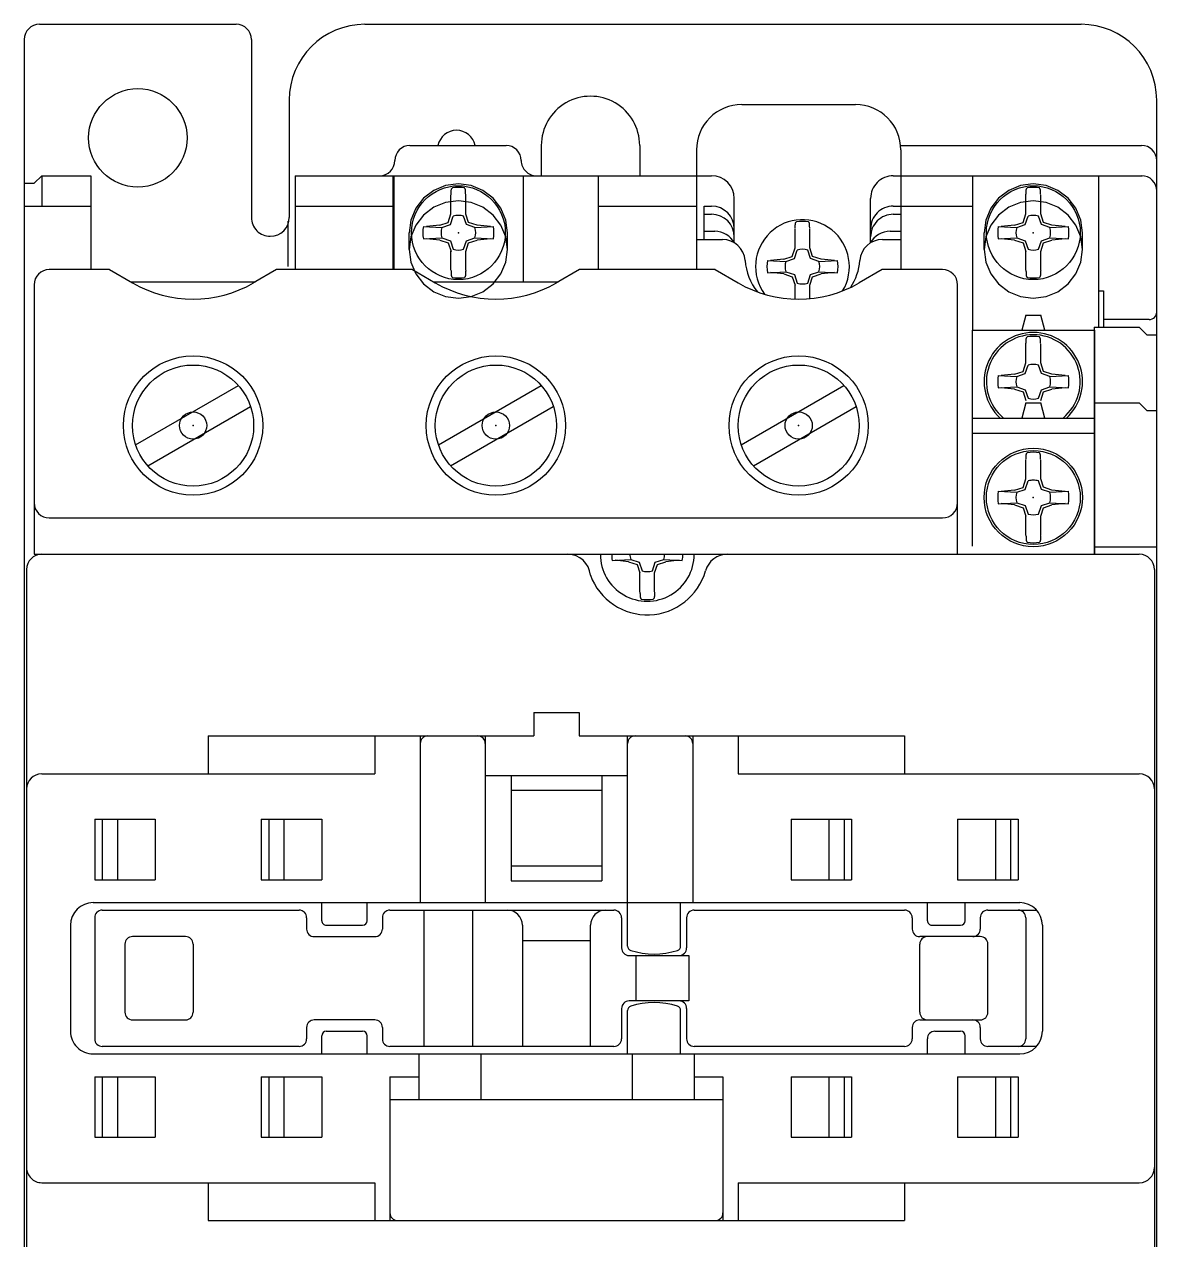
# Model space of a CAD drawing. Extents: x 0 to 75, y 0 to 127.
# Drawn here: x 0 to 74.8, y 46.2 to 126.5 of the extents above; entities that cross this region are included whole.
import ezdxf

# ---------------------------------------------------------------- set-up
doc = ezdxf.new("R2010")
doc.units = 0
doc.linetypes.add('CADRA_SOLID', pattern=[0])
doc.layers.add('7', color=206, linetype='CADRA_SOLID')
doc.layers.add('ALPHA', color=255, linetype='CONTINUOUS')

# ---------------------------------------------------------------- blocks, each defined once
blk = doc.blocks.new('fdgdgdbhdfhbdfdhgjuhjkh')
at = {"layer": '7'}
for p in [(-45.976, 28.088), (-8, 28.088), (-63.5, 15.35), (-43.5, 15.35), (-23.5, 15.35), (-8, 10.599)]:
    blk.add_point(p, dxfattribs=at)
at = {"layer": 'ALPHA'}
for p, q in [((-73.65, 41.85), (-60.65, 41.85)), ((-52.15, 41.85), (-4.85, 41.85)), ((-74.65, 40.85), (-74.65, -79.15)), ((-59.65, 40.85), (-59.65, 29.1)), ((-57.15, 36.85), (-57.15, 29.1)), ((-27.25, 36.55), (-19.75, 36.55)), ((0.15, -79.15), (0.15, 36.85)), ((-49.175, 33.849), (-42.825, 33.849)), ((-40.5, 33.85), (-40.5, 31.85)), ((-34, 33.85), (-34, 31.85)), ((-16.75, 33.849), (-0.85, 33.849)), ((-30.25, 33.55), (-30.25, 25.65)), ((-16.75, 33.55), (-16.75, 25.65)), ((-74.65, 31.35), (-74, 31.35)), ((-74, 31.35), (-73.5, 31.85)), ((-73.5, 31.85), (-70.25, 31.85)), ((-73.5, 31.85), (-73.5, 29.85)), ((-70.25, 31.85), (-70.25, 25.65)), ((-56.75, 31.85), (-56.75, 25.65)), ((-56.75, 31.849), (-29.25, 31.849)), ((-50.297, 31.849), (-50.297, 25.65)), ((-50.25, 31.85), (-50.25, 25.65)), ((-45.976, 31.306), (-46.818, 31.196)), ((-45.135, 31.196), (-45.976, 31.306)), ((-41.703, 31.849), (-41.703, 24.85)), ((-36.75, 31.85), (-36.75, 25.65)), ((-17.257, 31.85), (-0.806, 31.85)), ((-12.025, 31.85), (-12.025, 21.649)), ((-8, 31.306), (-8.841, 31.197)), ((-7.159, 31.197), (-8, 31.306)), ((-3.703, 31.849), (-3.703, 21.85)), ((-47.601, 30.875), (-48.275, 30.363)), ((-46.818, 31.196), (-47.601, 30.875)), ((-46.465, 29.323), (-46.465, 30.565)), ((-45.489, 29.322), (-45.489, 30.565)), ((-44.351, 30.875), (-45.135, 31.196)), ((-43.678, 30.363), (-44.351, 30.875)), ((-9.625, 30.875), (-10.298, 30.364)), ((-8.841, 31.197), (-9.625, 30.875)), ((-8.489, 29.324), (-8.489, 30.565)), ((-7.512, 29.323), (-7.512, 30.566)), ((-6.375, 30.875), (-7.159, 31.197)), ((-5.702, 30.364), (-6.375, 30.875)), ((-74.65, 29.85), (-70.25, 29.85)), ((-56.75, 29.85), (-50.25, 29.85)), ((-48.275, 30.363), (-48.791, 29.697)), ((-47.601, 29.767), (-48.275, 29.255)), ((-46.818, 30.088), (-47.601, 29.767)), ((-45.976, 30.198), (-46.818, 30.088)), ((-45.135, 30.088), (-45.976, 30.198)), ((-44.351, 29.767), (-45.135, 30.088)), ((-43.678, 29.255), (-44.351, 29.767)), ((-43.162, 29.697), (-43.678, 30.363)), ((-36.75, 29.85), (-30.25, 29.85)), ((-29.75, 27.643), (-29.75, 29.84)), ((-29.75, 29.84), (-29.25, 29.84)), ((-27.75, 27.421), (-27.75, 30.35)), ((-18.75, 27.421), (-18.75, 30.35)), ((-17.25, 29.84), (-16.762, 29.84)), ((-16.75, 29.85), (-12.025, 29.85)), ((-10.298, 30.364), (-10.815, 29.697)), ((-9.625, 29.767), (-10.298, 29.256)), ((-8.841, 30.089), (-9.625, 29.767)), ((-8, 30.198), (-8.841, 30.089)), ((-7.159, 30.089), (-8, 30.198)), ((-6.375, 29.767), (-7.159, 30.089)), ((-5.702, 29.256), (-6.375, 29.767)), ((-5.185, 29.697), (-5.702, 30.364)), ((-49.116, 28.921), (-49.226, 28.088)), ((-48.791, 29.697), (-49.116, 28.921)), ((-48.275, 29.255), (-48.791, 28.589)), ((-46.652, 28.758), (-46.465, 29.323)), ((-46.507, 28.618), (-46.321, 29.179)), ((-45.446, 28.618), (-45.631, 29.179)), ((-45.303, 28.761), (-45.489, 29.322)), ((-43.162, 28.589), (-43.678, 29.255)), ((-42.837, 28.921), (-43.162, 29.697)), ((-42.726, 28.088), (-42.837, 28.921)), ((-29.75, 29.304), (-29.25, 29.304)), ((-17.25, 29.304), (-16.765, 29.304)), ((-11.139, 28.921), (-11.25, 28.088)), ((-10.815, 29.697), (-11.139, 28.921)), ((-10.298, 29.256), (-10.815, 28.589)), ((-8.676, 28.758), (-8.489, 29.324)), ((-8.53, 28.618), (-8.345, 29.18)), ((-7.47, 28.618), (-7.655, 29.18)), ((-7.327, 28.761), (-7.512, 29.323)), ((-5.185, 28.589), (-5.702, 29.256)), ((-4.861, 28.921), (-5.185, 29.697)), ((-4.75, 28.088), (-4.861, 28.921)), ((-57.25, 28.849), (-57.25, 25.849)), ((-48.791, 28.589), (-49.116, 27.812)), ((-48.291, 28.497), (-47.068, 28.433)), ((-47.21, 28.574), (-48.089, 28.486)), ((-47.21, 28.574), (-46.652, 28.758)), ((-47.068, 28.433), (-46.507, 28.618)), ((-44.885, 28.433), (-45.446, 28.618)), ((-44.742, 28.575), (-45.303, 28.761)), ((-44.885, 28.433), (-43.662, 28.497)), ((-43.864, 28.486), (-44.743, 28.574)), ((-42.837, 27.812), (-43.162, 28.589)), ((-29.75, 28.179), (-29.04, 28.179)), ((-23.739, 27.086), (-23.739, 28.327)), ((-23.737, 28.355), (-23.734, 28.384)), ((-23.734, 28.384), (-23.731, 28.412)), ((-23.731, 28.412), (-23.728, 28.44)), ((-23.728, 28.44), (-23.725, 28.468)), ((-23.725, 28.468), (-23.723, 28.496)), ((-23.723, 28.496), (-23.721, 28.525)), ((-23.721, 28.525), (-23.72, 28.554)), ((-23.72, 28.6), (-23.719, 28.624)), ((-23.72, 28.577), (-23.72, 28.6)), ((-23.72, 28.554), (-23.72, 28.577)), ((-23.719, 28.624), (-23.718, 28.647)), ((-23.718, 28.647), (-23.716, 28.67)), ((-23.716, 28.67), (-23.713, 28.692)), ((-23.713, 28.692), (-23.708, 28.714)), ((-23.708, 28.714), (-23.7, 28.735)), ((-23.7, 28.735), (-23.695, 28.745)), ((-23.695, 28.745), (-23.69, 28.755)), ((-23.69, 28.755), (-23.684, 28.765)), ((-23.684, 28.765), (-23.678, 28.774)), ((-23.678, 28.774), (-23.672, 28.783)), ((-23.672, 28.783), (-23.665, 28.792)), ((-23.665, 28.792), (-23.657, 28.801)), ((-23.657, 28.801), (-23.65, 28.809)), ((-22.843, 28.801), (-22.85, 28.809)), ((-22.835, 28.792), (-22.843, 28.801)), ((-22.828, 28.783), (-22.835, 28.792)), ((-22.822, 28.774), (-22.828, 28.783)), ((-22.816, 28.765), (-22.822, 28.774)), ((-22.81, 28.755), (-22.816, 28.765)), ((-22.805, 28.745), (-22.81, 28.755)), ((-22.8, 28.735), (-22.805, 28.745)), ((-22.792, 28.714), (-22.8, 28.735)), ((-22.787, 28.692), (-22.792, 28.714)), ((-22.784, 28.67), (-22.787, 28.692)), ((-22.782, 28.647), (-22.784, 28.67)), ((-22.781, 28.624), (-22.782, 28.647)), ((-22.78, 28.6), (-22.781, 28.624)), ((-22.78, 28.577), (-22.78, 28.6)), ((-22.78, 28.554), (-22.78, 28.577)), ((-22.779, 28.525), (-22.78, 28.554)), ((-22.777, 28.496), (-22.779, 28.525)), ((-22.775, 28.468), (-22.777, 28.496)), ((-22.772, 28.44), (-22.775, 28.468)), ((-22.769, 28.412), (-22.772, 28.44)), ((-22.767, 28.384), (-22.769, 28.412)), ((-22.764, 28.356), (-22.767, 28.384)), ((-22.762, 27.084), (-22.762, 28.327)), ((-17.459, 28.179), (-16.772, 28.179)), ((-10.815, 28.589), (-11.139, 27.813)), ((-10.314, 28.497), (-9.092, 28.433)), ((-9.233, 28.574), (-10.113, 28.487)), ((-9.233, 28.574), (-8.676, 28.758)), ((-9.092, 28.433), (-8.53, 28.618)), ((-6.908, 28.433), (-7.47, 28.618)), ((-6.766, 28.576), (-7.327, 28.761)), ((-6.908, 28.433), (-5.686, 28.497)), ((-5.887, 28.487), (-6.767, 28.574)), ((-4.861, 27.813), (-5.185, 28.589)), ((-49.226, 26.979), (-49.226, 28.088)), ((-49.116, 27.812), (-49.226, 26.979)), ((-48.291, 27.679), (-47.068, 27.743)), ((-47.211, 27.6), (-48.089, 27.689)), ((-47.211, 27.6), (-46.649, 27.415)), ((-47.068, 27.743), (-46.507, 27.557)), ((-46.649, 27.415), (-46.464, 26.853)), ((-46.507, 27.557), (-46.321, 26.996)), ((-45.631, 26.996), (-45.446, 27.557)), ((-45.489, 26.853), (-45.303, 27.415)), ((-45.446, 27.557), (-44.885, 27.743)), ((-45.303, 27.415), (-44.742, 27.6)), ((-44.885, 27.743), (-43.662, 27.679)), ((-43.864, 27.689), (-44.742, 27.6)), ((-42.726, 26.979), (-42.837, 27.812)), ((-42.726, 26.979), (-42.726, 28.088)), ((-30.225, 27.643), (-28.535, 27.643)), ((-17.965, 27.643), (-16.775, 27.643)), ((-11.25, 26.98), (-11.25, 28.088)), ((-11.139, 27.813), (-11.25, 26.98)), ((-10.314, 27.679), (-9.092, 27.743)), ((-9.235, 27.6), (-10.113, 27.69)), ((-9.235, 27.6), (-8.673, 27.415)), ((-9.092, 27.743), (-8.53, 27.558)), ((-8.673, 27.415), (-8.488, 26.854)), ((-8.53, 27.558), (-8.345, 26.996)), ((-7.655, 26.996), (-7.47, 27.558)), ((-7.512, 26.854), (-7.327, 27.415)), ((-7.47, 27.558), (-6.908, 27.743)), ((-7.327, 27.415), (-6.766, 27.6)), ((-6.908, 27.743), (-5.686, 27.679)), ((-5.887, 27.69), (-6.766, 27.6)), ((-4.75, 26.98), (-4.861, 27.813)), ((-4.75, 26.98), (-4.75, 28.088)), ((-49.226, 26.979), (-49.116, 26.146)), ((-46.465, 25.61), (-46.465, 26.857)), ((-45.489, 25.61), (-45.489, 26.853)), ((-42.837, 26.146), (-42.726, 26.979)), ((-24.483, 26.336), (-23.926, 26.52)), ((-23.926, 26.52), (-23.739, 27.086)), ((-23.78, 26.38), (-23.595, 26.942)), ((-22.72, 26.38), (-22.905, 26.942)), ((-22.577, 26.523), (-22.762, 27.084)), ((-22.016, 26.338), (-22.577, 26.523)), ((-11.25, 26.98), (-11.139, 26.147)), ((-8.489, 25.611), (-8.489, 26.858)), ((-7.512, 25.611), (-7.512, 26.854)), ((-4.861, 26.147), (-4.75, 26.98)), ((-49.116, 26.146), (-48.791, 25.37)), ((-43.162, 25.37), (-42.837, 26.146)), ((-25.564, 26.259), (-24.342, 26.195)), ((-24.483, 26.336), (-25.363, 26.248)), ((-24.342, 26.195), (-23.78, 26.38)), ((-22.158, 26.195), (-22.72, 26.38)), ((-22.158, 26.195), (-20.936, 26.259)), ((-21.137, 26.248), (-22.017, 26.336)), ((-11.139, 26.147), (-10.815, 25.371)), ((-5.185, 25.371), (-4.861, 26.147)), ((-69.018, 25.65), (-73, 25.65)), ((-69.018, 25.65), (-67.501, 24.774)), ((-57.983, 25.65), (-59.5, 24.774)), ((-49.018, 25.65), (-57.982, 25.65)), ((-49.018, 25.65), (-47.5, 24.774)), ((-48.791, 25.37), (-48.275, 24.704)), ((-43.678, 24.704), (-43.162, 25.37)), ((-37.983, 25.65), (-39.5, 24.774)), ((-29.018, 25.65), (-37.983, 25.65)), ((-29.018, 25.65), (-27.5, 24.774)), ((-25.564, 25.441), (-24.342, 25.505)), ((-24.485, 25.362), (-25.363, 25.451)), ((-24.485, 25.362), (-23.923, 25.177)), ((-24.342, 25.505), (-23.78, 25.32)), ((-23.923, 25.177), (-23.738, 24.615)), ((-23.78, 25.32), (-23.595, 24.758)), ((-22.905, 24.758), (-22.72, 25.32)), ((-22.762, 24.615), (-22.577, 25.177)), ((-22.72, 25.32), (-22.158, 25.505)), ((-22.577, 25.177), (-22.016, 25.362)), ((-22.158, 25.505), (-20.936, 25.441)), ((-21.137, 25.451), (-22.016, 25.362)), ((-17.983, 25.65), (-19.5, 24.774)), ((-14, 25.65), (-17.983, 25.65)), ((-10.815, 25.371), (-10.298, 24.704)), ((-5.702, 24.704), (-5.185, 25.371)), ((-74, 24.65), (-74, 6.85)), ((-67.63, 24.85), (-59.371, 24.85)), ((-48.275, 24.704), (-47.601, 24.192)), ((-47.63, 24.85), (-39.371, 24.85)), ((-47.601, 24.192), (-46.818, 23.871)), ((-45.135, 23.871), (-44.351, 24.192)), ((-44.351, 24.192), (-43.678, 24.704)), ((-23.739, 23.705), (-23.739, 24.619)), ((-22.762, 23.736), (-22.762, 24.615)), ((-13, 6.849), (-13, 24.65)), ((-10.298, 24.704), (-9.625, 24.193)), ((-9.625, 24.193), (-8.841, 23.871)), ((-7.159, 23.871), (-6.375, 24.193)), ((-6.375, 24.193), (-5.702, 24.704)), ((-3.703, 24.249), (-3.368, 24.249)), ((-3.368, 24.249), (-3.368, 21.85)), ((-46.818, 23.871), (-45.976, 23.761)), ((-45.976, 23.761), (-45.135, 23.871)), ((-8.841, 23.871), (-8, 23.762)), ((-8, 23.762), (-7.159, 23.871)), ((-8.5, 22.649), (-8.75, 21.649)), ((-8.5, 22.649), (-7.5, 22.649)), ((-7.25, 21.649), (-7.5, 22.649)), ((-3.975, 21.85), (-3.975, 6.849)), ((-3.975, 21.85), (-1, 21.85)), ((-0.35, 22.349), (-3.368, 22.349)), ((-1, 21.85), (-0.5, 21.35)), ((-12.05, 21.649), (-12.05, 7.388)), ((-12.05, 21.649), (-3.95, 21.649)), ((-8.476, 20.867), (-8.473, 20.895)), ((-8.473, 20.895), (-8.471, 20.924)), ((-8.471, 20.924), (-8.47, 20.953)), ((-8.47, 20.999), (-8.469, 21.023)), ((-8.47, 20.976), (-8.47, 20.999)), ((-8.47, 20.953), (-8.47, 20.976)), ((-8.469, 21.023), (-8.468, 21.046)), ((-8.468, 21.046), (-8.466, 21.069)), ((-8.466, 21.069), (-8.463, 21.091)), ((-8.463, 21.091), (-8.458, 21.113)), ((-8.458, 21.113), (-8.45, 21.134)), ((-8.45, 21.134), (-8.445, 21.144)), ((-8.445, 21.144), (-8.44, 21.154)), ((-8.44, 21.154), (-8.434, 21.164)), ((-8.434, 21.164), (-8.428, 21.173)), ((-8.428, 21.173), (-8.422, 21.182)), ((-8.422, 21.182), (-8.415, 21.191)), ((-8.415, 21.191), (-8.408, 21.2)), ((-8.408, 21.2), (-8.4, 21.208)), ((-7.593, 21.2), (-7.6, 21.208)), ((-7.585, 21.191), (-7.593, 21.2)), ((-7.578, 21.182), (-7.585, 21.191)), ((-7.572, 21.173), (-7.578, 21.182)), ((-7.566, 21.164), (-7.572, 21.173)), ((-7.56, 21.154), (-7.566, 21.164)), ((-7.555, 21.144), (-7.56, 21.154)), ((-7.55, 21.134), (-7.555, 21.144)), ((-7.543, 21.113), (-7.55, 21.134)), ((-7.537, 21.091), (-7.543, 21.113)), ((-7.534, 21.069), (-7.537, 21.091)), ((-7.532, 21.046), (-7.534, 21.069)), ((-7.531, 21.023), (-7.532, 21.046)), ((-7.53, 20.999), (-7.531, 21.023)), ((-7.53, 20.976), (-7.53, 20.999)), ((-7.53, 20.953), (-7.53, 20.976)), ((-7.529, 20.924), (-7.53, 20.953)), ((-7.527, 20.896), (-7.529, 20.924)), ((-7.525, 20.867), (-7.527, 20.896)), ((-3.95, 21.649), (-3.95, 6.849)), ((-0.5, 21.35), (0.15, 21.35)), ((-8.489, 19.485), (-8.489, 20.726)), ((-8.487, 20.754), (-8.484, 20.783)), ((-8.484, 20.783), (-8.481, 20.811)), ((-8.481, 20.811), (-8.478, 20.839)), ((-8.478, 20.839), (-8.476, 20.867)), ((-7.522, 20.839), (-7.525, 20.867)), ((-7.52, 20.811), (-7.522, 20.839)), ((-7.517, 20.783), (-7.52, 20.811)), ((-7.514, 20.755), (-7.517, 20.783)), ((-7.512, 19.483), (-7.512, 20.726)), ((-8.676, 18.919), (-8.489, 19.485)), ((-8.53, 18.779), (-8.345, 19.341)), ((-7.47, 18.779), (-7.655, 19.341)), ((-7.327, 18.922), (-7.512, 19.483)), ((-10.314, 18.658), (-9.092, 18.594)), ((-9.233, 18.735), (-10.113, 18.647)), ((-9.233, 18.735), (-8.676, 18.919)), ((-9.092, 18.594), (-8.53, 18.779)), ((-6.908, 18.594), (-7.47, 18.779)), ((-6.766, 18.737), (-7.327, 18.922)), ((-6.908, 18.594), (-5.686, 18.658)), ((-5.887, 18.647), (-6.767, 18.735)), ((-67.294, 14.083), (-60.506, 18.002)), ((-47.294, 14.083), (-40.506, 18.002)), ((-27.294, 14.083), (-20.506, 18.002)), ((-10.314, 17.84), (-9.092, 17.904)), ((-9.235, 17.761), (-10.113, 17.85)), ((-9.235, 17.761), (-8.673, 17.576)), ((-9.092, 17.904), (-8.53, 17.719)), ((-8.53, 17.719), (-8.345, 17.157)), ((-7.655, 17.157), (-7.47, 17.719)), ((-7.47, 17.719), (-6.908, 17.904)), ((-7.327, 17.576), (-6.766, 17.761)), ((-6.908, 17.904), (-5.686, 17.84)), ((-5.887, 17.85), (-6.766, 17.761)), ((-8.673, 17.576), (-8.488, 17.014)), ((-7.512, 17.014), (-7.327, 17.576)), ((-66.494, 12.697), (-59.706, 16.617)), ((-46.494, 12.697), (-39.706, 16.617)), ((-26.494, 12.697), (-19.706, 16.617)), ((-8.5, 16.849), (-8.75, 15.849)), ((-8.5, 16.849), (-7.5, 16.849)), ((-7.25, 15.849), (-7.5, 16.849)), ((-3.975, 16.85), (-1, 16.85)), ((-1, 16.85), (-0.5, 16.35)), ((-0.5, 16.35), (0.15, 16.35)), ((-12.05, 15.849), (-3.975, 15.849)), ((-12.025, 14.849), (-3.975, 14.849)), ((-8.489, 11.835), (-8.489, 13.076)), ((-7.512, 11.833), (-7.512, 13.076)), ((-9.233, 11.085), (-8.676, 11.269)), ((-8.676, 11.269), (-8.489, 11.835)), ((-8.53, 11.129), (-8.345, 11.691)), ((-7.47, 11.129), (-7.655, 11.691)), ((-7.327, 11.272), (-7.512, 11.833)), ((-6.766, 11.087), (-7.327, 11.272)), ((-10.314, 11.008), (-9.092, 10.944)), ((-9.233, 11.085), (-10.113, 10.997)), ((-9.092, 10.944), (-8.53, 11.129)), ((-6.908, 10.944), (-7.47, 11.129)), ((-6.908, 10.944), (-5.686, 11.008)), ((-5.887, 10.997), (-6.767, 11.085)), ((-10.314, 10.19), (-9.092, 10.254)), ((-9.235, 10.111), (-10.113, 10.2)), ((-9.235, 10.111), (-8.673, 9.926)), ((-9.092, 10.254), (-8.53, 10.069)), ((-8.673, 9.926), (-8.488, 9.364)), ((-8.53, 10.069), (-8.345, 9.507)), ((-7.655, 9.507), (-7.47, 10.069)), ((-7.512, 9.364), (-7.327, 9.926)), ((-7.47, 10.069), (-6.908, 10.254)), ((-7.327, 9.926), (-6.766, 10.111)), ((-6.908, 10.254), (-5.686, 10.19)), ((-5.887, 10.2), (-6.766, 10.111)), ((-73, 9.25), (-14, 9.25)), ((-8.489, 8.122), (-8.489, 9.368)), ((-7.512, 8.121), (-7.512, 9.364)), ((-3.975, 7.35), (0.15, 7.35)), ((-74, 6.849), (-1, 6.849)), ((-35.814, 6.44), (-34.592, 6.504)), ((-34.735, 6.361), (-35.613, 6.45)), ((-34.592, 6.504), (-34.03, 6.319)), ((-32.97, 6.319), (-32.408, 6.504)), ((-32.408, 6.504), (-31.186, 6.44)), ((-31.387, 6.45), (-32.266, 6.361)), ((-74.5, 5.849), (-74.5, -48.151)), ((-34.734, 6.361), (-34.173, 6.176)), ((-34.173, 6.176), (-33.988, 5.614)), ((-34.03, 6.319), (-33.845, 5.757)), ((-33.155, 5.757), (-32.969, 6.318)), ((-33.012, 5.614), (-32.827, 6.176)), ((-32.827, 6.176), (-32.266, 6.361)), ((0, 5.849), (0, -48.151)), ((-33.989, 4.372), (-33.989, 5.618)), ((-33.012, 4.371), (-33.012, 5.614)), ((-33.987, 4.343), (-33.984, 4.315)), ((-33.984, 4.315), (-33.981, 4.287)), ((-33.981, 4.287), (-33.978, 4.259)), ((-33.978, 4.259), (-33.975, 4.231)), ((-33.975, 4.231), (-33.973, 4.202)), ((-33.973, 4.202), (-33.971, 4.174)), ((-33.971, 4.174), (-33.97, 4.145)), ((-33.97, 4.145), (-33.97, 4.122)), ((-33.97, 4.122), (-33.97, 4.098)), ((-33.97, 4.098), (-33.969, 4.075)), ((-33.969, 4.075), (-33.968, 4.052)), ((-33.968, 4.052), (-33.966, 4.029)), ((-33.966, 4.029), (-33.963, 4.007)), ((-33.034, 4.029), (-33.037, 4.007)), ((-33.032, 4.052), (-33.034, 4.029)), ((-33.031, 4.075), (-33.032, 4.052)), ((-33.03, 4.098), (-33.031, 4.075)), ((-33.029, 4.174), (-33.03, 4.145)), ((-33.03, 4.145), (-33.03, 4.122)), ((-33.03, 4.122), (-33.03, 4.098)), ((-33.027, 4.202), (-33.029, 4.174)), ((-33.025, 4.231), (-33.027, 4.202)), ((-33.022, 4.259), (-33.025, 4.231)), ((-33.019, 4.287), (-33.022, 4.259)), ((-33.017, 4.315), (-33.019, 4.287)), ((-33.014, 4.343), (-33.017, 4.315)), ((-33.963, 4.007), (-33.957, 3.985)), ((-33.957, 3.985), (-33.95, 3.964)), ((-33.95, 3.964), (-33.945, 3.954)), ((-33.945, 3.954), (-33.94, 3.944)), ((-33.94, 3.944), (-33.934, 3.934)), ((-33.934, 3.934), (-33.928, 3.925)), ((-33.928, 3.925), (-33.922, 3.916)), ((-33.922, 3.916), (-33.915, 3.907)), ((-33.915, 3.907), (-33.907, 3.898)), ((-33.907, 3.898), (-33.9, 3.89)), ((-33.093, 3.898), (-33.1, 3.89)), ((-33.085, 3.907), (-33.093, 3.898)), ((-33.078, 3.916), (-33.085, 3.907)), ((-33.072, 3.925), (-33.078, 3.916)), ((-33.066, 3.934), (-33.072, 3.925)), ((-33.06, 3.944), (-33.066, 3.934)), ((-33.055, 3.954), (-33.06, 3.944)), ((-33.05, 3.964), (-33.055, 3.954)), ((-33.042, 3.985), (-33.05, 3.964)), ((-33.037, 4.007), (-33.042, 3.985)), ((-41, -3.609), (-41, -5.151)), ((-41, -3.609), (-38, -3.609)), ((-38, -3.609), (-38, -5.151)), ((-62.5, -5.151), (-62.5, -7.651)), ((-62.5, -5.151), (-41, -5.151)), ((-51.5, -5.151), (-51.5, -7.651)), ((-48.5, -5.151), (-48.5, -16.151)), ((-44.2, -5.151), (-44.2, -16.151)), ((-38, -5.151), (-16.5, -5.151)), ((-34.8, -19.022), (-34.8, -5.151)), ((-30.5, -5.151), (-30.5, -16.151)), ((-27.5, -5.151), (-27.5, -7.651)), ((-16.5, -5.151), (-16.5, -7.651)), ((-73.5, -7.651), (-51.5, -7.651)), ((-44.2, -7.751), (-34.8, -7.751)), ((-42.5, -7.751), (-42.5, -14.712)), ((-36.5, -7.751), (-36.5, -14.712)), ((-27.5, -7.651), (-1, -7.651)), ((-42.5, -8.731), (-36.5, -8.731)), ((-70, -10.651), (-70, -14.651)), ((-70, -10.651), (-66, -10.651)), ((-69.5, -10.651), (-69.5, -14.651)), ((-68.5, -10.651), (-68.5, -14.651)), ((-66, -10.651), (-66, -14.651)), ((-59, -10.651), (-59, -14.651)), ((-59, -10.651), (-55, -10.651)), ((-58.5, -10.651), (-58.5, -14.651)), ((-57.5, -10.651), (-57.5, -14.651)), ((-55, -10.651), (-55, -14.651)), ((-24, -10.651), (-24, -14.651)), ((-24, -10.651), (-20, -10.651)), ((-21.5, -10.651), (-21.5, -14.651)), ((-20.5, -10.651), (-20.5, -14.651)), ((-20, -10.651), (-20, -14.651)), ((-13, -10.651), (-13, -14.651)), ((-13, -10.651), (-9, -10.651)), ((-10.5, -10.651), (-10.5, -14.651)), ((-9.5, -10.651), (-9.5, -14.651)), ((-9, -10.651), (-9, -14.651)), ((-42.5, -13.731), (-36.5, -13.731)), ((-70, -14.651), (-66, -14.651)), ((-59, -14.651), (-55, -14.651)), ((-42.5, -14.712), (-36.5, -14.712)), ((-24, -14.651), (-20, -14.651)), ((-13, -14.651), (-9, -14.651)), ((-70.1, -16.151), (-8.9, -16.151)), ((-69.5, -16.65), (-56.5, -16.65)), ((-55, -17.351), (-55, -16.151)), ((-52, -17.351), (-52, -16.151)), ((-50.5, -16.65), (-35.7, -16.65)), ((-48.25, -16.65), (-48.25, -25.65)), ((-45.05, -16.65), (-45.05, -25.65)), ((-31.3, -19.022), (-31.3, -16.151)), ((-30.4, -16.65), (-16.5, -16.65)), ((-15, -17.351), (-15, -16.151)), ((-12.5, -17.351), (-12.5, -16.151)), ((-11, -16.65), (-7.783, -16.65)), ((-71.6, -17.651), (-71.6, -24.651)), ((-70, -17.15), (-70, -25.15)), ((-56, -17.15), (-56, -17.9)), ((-54.7, -17.651), (-52.3, -17.651)), ((-51, -17.15), (-51, -17.9)), ((-41.75, -17.65), (-41.75, -25.65)), ((-37.25, -25.65), (-37.25, -17.65)), ((-35.2, -17.15), (-35.2, -19.15)), ((-30.9, -17.15), (-30.9, -19.15)), ((-16, -17.15), (-16, -17.9)), ((-14.7, -17.651), (-12.8, -17.651)), ((-11.5, -17.15), (-11.5, -17.9)), ((-8.5, -17.15), (-8.5, -25.15)), ((-7.4, -17.651), (-7.4, -24.651)), ((-64, -18.4), (-67.5, -18.4)), ((-55.5, -18.4), (-51.5, -18.4)), ((-11.5, -18.4), (-15.5, -18.4)), ((-68, -18.9), (-68, -23.4)), ((-63.5, -18.9), (-63.5, -23.4)), ((-41.75, -18.65), (-37.25, -18.65)), ((-15.5, -23.4), (-15.5, -18.9)), ((-11, -23.4), (-11, -18.9)), ((-34.7, -19.65), (-30.75, -19.65)), ((-34.25, -19.65), (-34.25, -22.65)), ((-30.75, -19.65), (-30.75, -22.65)), ((-35.2, -23.15), (-35.2, -25.15)), ((-30.75, -22.65), (-34.7, -22.65)), ((-30.9, -23.15), (-30.9, -25.15)), ((-67.5, -23.9), (-64, -23.9)), ((-51.5, -23.9), (-55.5, -23.9)), ((-34.8, -26.151), (-34.8, -23.28)), ((-31.3, -26.151), (-31.3, -23.278)), ((-15.5, -23.9), (-11.5, -23.9)), ((-56, -24.4), (-56, -25.15)), ((-54.7, -24.651), (-52.3, -24.651)), ((-51, -24.4), (-51, -25.15)), ((-16, -24.4), (-16, -25.15)), ((-14.5, -24.651), (-12.8, -24.651)), ((-11.5, -24.4), (-11.5, -25.15)), ((-56.5, -25.65), (-69.5, -25.65)), ((-55, -26.151), (-55, -24.951)), ((-52, -26.151), (-52, -24.951)), ((-35.7, -25.65), (-50.5, -25.65)), ((-16.5, -25.65), (-30.4, -25.65)), ((-15, -26.151), (-15, -25.151)), ((-12.5, -26.151), (-12.5, -24.951)), ((-7.783, -25.65), (-11, -25.65)), ((-70.1, -26.151), (-8.9, -26.151)), ((-48.6, -26.151), (-48.6, -29.151)), ((-44.5, -26.151), (-44.5, -29.151)), ((-34.5, -26.151), (-34.5, -29.151)), ((-30.4, -26.151), (-30.4, -29.151)), ((-70, -27.651), (-66, -27.651)), ((-70, -27.651), (-70, -31.651)), ((-69.5, -27.651), (-69.5, -31.651)), ((-68.5, -27.651), (-68.5, -31.651)), ((-66, -27.651), (-66, -31.651)), ((-59, -27.651), (-59, -31.651)), ((-59, -27.651), (-55, -27.651)), ((-58.5, -27.651), (-58.5, -31.651)), ((-57.5, -27.651), (-57.5, -31.651)), ((-55, -27.651), (-55, -31.651)), ((-50.5, -27.651), (-48.6, -27.651)), ((-50.5, -27.651), (-50.5, -37.151)), ((-30.4, -27.651), (-28.5, -27.651)), ((-28.5, -27.651), (-28.5, -37.151)), ((-24, -27.651), (-24, -31.651)), ((-24, -27.651), (-20, -27.651)), ((-21.5, -27.651), (-21.5, -31.651)), ((-20.5, -27.651), (-20.5, -31.651)), ((-20, -27.651), (-20, -31.651)), ((-13, -27.651), (-13, -31.651)), ((-13, -27.651), (-9, -27.651)), ((-10.5, -27.651), (-10.5, -31.651)), ((-9.5, -27.651), (-9.5, -31.651)), ((-9, -27.651), (-9, -31.651)), ((-50.5, -29.151), (-28.5, -29.151)), ((-70, -31.651), (-66, -31.651)), ((-59, -31.651), (-55, -31.651)), ((-24, -31.651), (-20, -31.651)), ((-13, -31.651), (-9, -31.651)), ((-73.5, -34.651), (-51.5, -34.651)), ((-62.5, -34.651), (-62.5, -37.151)), ((-51.5, -34.651), (-51.5, -37.151)), ((-27.5, -34.651), (-1, -34.651)), ((-27.5, -34.651), (-27.5, -37.151)), ((-16.5, -34.651), (-16.5, -37.151)), ((-62.5, -37.151), (-16.5, -37.151))]:
    blk.add_line(p, q, dxfattribs=at)
for points in [[(-46.463, 30.593), (-46.461, 30.621), (-46.458, 30.649), (-46.455, 30.678), (-46.452, 30.706), (-46.449, 30.734), (-46.448, 30.763), (-46.446, 30.791), (-46.446, 30.815), (-46.446, 30.838), (-46.446, 30.861), (-46.445, 30.885), (-46.443, 30.907), (-46.439, 30.93), (-46.434, 30.952), (-46.426, 30.973), (-46.422, 30.983), (-46.417, 30.993), (-46.411, 31.002), (-46.405, 31.012), (-46.398, 31.021), (-46.391, 31.03), (-46.384, 31.039), (-46.376, 31.047)], [(-45.491, 30.593), (-45.493, 30.621), (-45.496, 30.65), (-45.499, 30.678), (-45.501, 30.706), (-45.504, 30.734), (-45.505, 30.763), (-45.506, 30.791), (-45.507, 30.815), (-45.507, 30.838), (-45.507, 30.861), (-45.508, 30.885), (-45.51, 30.907), (-45.514, 30.93), (-45.519, 30.952), (-45.526, 30.973), (-45.531, 30.983), (-45.536, 30.993), (-45.542, 31.002), (-45.548, 31.012), (-45.555, 31.021), (-45.562, 31.03), (-45.569, 31.039), (-45.576, 31.047)], [(-8.487, 30.594), (-8.484, 30.622), (-8.481, 30.65), (-8.478, 30.678), (-8.476, 30.706), (-8.473, 30.735), (-8.471, 30.763), (-8.47, 30.792), (-8.47, 30.815), (-8.47, 30.839), (-8.469, 30.862), (-8.468, 30.885), (-8.466, 30.908), (-8.463, 30.93), (-8.458, 30.952), (-8.45, 30.973), (-8.445, 30.983), (-8.44, 30.993), (-8.434, 31.003), (-8.428, 31.012), (-8.422, 31.021), (-8.415, 31.03), (-8.408, 31.039), (-8.4, 31.047)], [(-7.514, 30.594), (-7.517, 30.622), (-7.52, 30.65), (-7.522, 30.678), (-7.525, 30.706), (-7.527, 30.735), (-7.529, 30.763), (-7.53, 30.792), (-7.53, 30.815), (-7.53, 30.839), (-7.531, 30.862), (-7.532, 30.885), (-7.534, 30.908), (-7.537, 30.93), (-7.543, 30.952), (-7.55, 30.973), (-7.555, 30.983), (-7.56, 30.993), (-7.566, 31.003), (-7.572, 31.012), (-7.578, 31.021), (-7.585, 31.03), (-7.593, 31.039), (-7.6, 31.047)], [(-46.463, 25.582), (-46.461, 25.554), (-46.458, 25.526), (-46.455, 25.498), (-46.452, 25.469), (-46.449, 25.441), (-46.448, 25.413), (-46.446, 25.384), (-46.446, 25.36), (-46.446, 25.337), (-46.446, 25.314), (-46.445, 25.291), (-46.443, 25.268), (-46.439, 25.245), (-46.434, 25.224), (-46.426, 25.203), (-46.422, 25.192), (-46.417, 25.183), (-46.411, 25.173), (-46.405, 25.163), (-46.398, 25.154), (-46.391, 25.145), (-46.384, 25.137), (-46.376, 25.128)], [(-45.491, 25.582), (-45.493, 25.554), (-45.496, 25.526), (-45.499, 25.498), (-45.501, 25.469), (-45.504, 25.441), (-45.505, 25.413), (-45.506, 25.384), (-45.507, 25.36), (-45.507, 25.337), (-45.507, 25.314), (-45.508, 25.291), (-45.51, 25.268), (-45.514, 25.245), (-45.519, 25.224), (-45.526, 25.203), (-45.531, 25.192), (-45.536, 25.183), (-45.542, 25.173), (-45.548, 25.163), (-45.555, 25.154), (-45.562, 25.145), (-45.569, 25.137), (-45.576, 25.128)], [(-8.487, 25.583), (-8.484, 25.554), (-8.481, 25.526), (-8.478, 25.498), (-8.476, 25.47), (-8.473, 25.442), (-8.471, 25.413), (-8.47, 25.384), (-8.47, 25.361), (-8.47, 25.338), (-8.469, 25.314), (-8.468, 25.291), (-8.466, 25.268), (-8.463, 25.246), (-8.458, 25.224), (-8.45, 25.203), (-8.445, 25.193), (-8.44, 25.183), (-8.434, 25.173), (-8.428, 25.164), (-8.422, 25.155), (-8.415, 25.146), (-8.408, 25.137), (-8.4, 25.129)], [(-7.514, 25.582), (-7.517, 25.554), (-7.52, 25.526), (-7.522, 25.498), (-7.525, 25.47), (-7.527, 25.442), (-7.529, 25.413), (-7.53, 25.384), (-7.53, 25.361), (-7.53, 25.338), (-7.531, 25.314), (-7.532, 25.291), (-7.534, 25.268), (-7.537, 25.246), (-7.543, 25.224), (-7.55, 25.203), (-7.555, 25.193), (-7.56, 25.183), (-7.566, 25.173), (-7.572, 25.164), (-7.578, 25.155), (-7.585, 25.146), (-7.593, 25.137), (-7.6, 25.129)], [(-8.487, 13.104), (-8.484, 13.133), (-8.481, 13.161), (-8.478, 13.189), (-8.476, 13.217), (-8.473, 13.245), (-8.471, 13.274), (-8.47, 13.303), (-8.47, 13.326), (-8.47, 13.349), (-8.469, 13.373), (-8.468, 13.396), (-8.466, 13.419), (-8.463, 13.441), (-8.458, 13.463), (-8.45, 13.484), (-8.445, 13.494), (-8.44, 13.504), (-8.434, 13.514), (-8.428, 13.523), (-8.422, 13.532), (-8.415, 13.541), (-8.408, 13.55), (-8.4, 13.558)], [(-7.514, 13.105), (-7.517, 13.133), (-7.52, 13.161), (-7.522, 13.189), (-7.525, 13.217), (-7.527, 13.246), (-7.529, 13.274), (-7.53, 13.303), (-7.53, 13.326), (-7.53, 13.349), (-7.531, 13.373), (-7.532, 13.396), (-7.534, 13.419), (-7.537, 13.441), (-7.543, 13.463), (-7.55, 13.484), (-7.555, 13.494), (-7.56, 13.504), (-7.566, 13.514), (-7.572, 13.523), (-7.578, 13.532), (-7.585, 13.541), (-7.593, 13.55), (-7.6, 13.558)], [(-8.487, 8.093), (-8.484, 8.065), (-8.481, 8.037), (-8.478, 8.009), (-8.476, 7.981), (-8.473, 7.952), (-8.471, 7.924), (-8.47, 7.895), (-8.47, 7.872), (-8.47, 7.848), (-8.469, 7.825), (-8.468, 7.802), (-8.466, 7.779), (-8.463, 7.757), (-8.458, 7.735), (-8.45, 7.714), (-8.445, 7.704), (-8.44, 7.694), (-8.434, 7.684), (-8.428, 7.675), (-8.422, 7.666), (-8.415, 7.657), (-8.408, 7.648), (-8.4, 7.64)], [(-7.514, 8.093), (-7.517, 8.065), (-7.52, 8.037), (-7.522, 8.009), (-7.525, 7.981), (-7.527, 7.952), (-7.529, 7.924), (-7.53, 7.895), (-7.53, 7.872), (-7.53, 7.848), (-7.531, 7.825), (-7.532, 7.802), (-7.534, 7.779), (-7.537, 7.757), (-7.543, 7.735), (-7.55, 7.714), (-7.555, 7.704), (-7.56, 7.694), (-7.566, 7.684), (-7.572, 7.675), (-7.578, 7.666), (-7.585, 7.657), (-7.593, 7.648), (-7.6, 7.64)]]:
    blk.add_lwpolyline(points, dxfattribs=at)
for centre, radius in [((-67.15, 34.35), 3.25), ((-45.976, 28.088), 3.1), ((-8, 28.088), 3.1), ((-63.5, 15.35), 4.6), ((-63.5, 15.35), 4), ((-43.5, 15.35), 4.6), ((-43.5, 15.35), 4), ((-23.5, 15.35), 4.6), ((-23.5, 15.35), 4), ((-63.5, 15.35), 0.9), ((-43.5, 15.35), 0.9), ((-23.5, 15.35), 0.9), ((-8, 10.599), 3.25), ((-8, 10.599), 3.1)]:
    blk.add_circle(centre, radius, dxfattribs=at)
for centre, radius, start, end in [((-73.65, 40.85), 1, 89.99998, 179.99996), ((-60.65, 40.85), 1, 0, 89.99998), ((-52.15, 36.85), 5, 89.99998, 179.99996), ((-4.85, 36.85), 5, 0, 89.99998), ((-37.25, 33.85), 3.25, 0, 180.00002), ((-27.25, 33.55), 3, 89.99998, 179.99996), ((-19.75, 33.55), 3, 0, 89.99998), ((-46.1, 33.6), 1.25, 11.49056, 168.50945), ((-49.175, 32.849), 1, 89.99998, 179.99996), ((-42.825, 32.849), 1, 0, 89.99998), ((-0.85, 32.849), 1, 0, 89.99998), ((-51.175, 32.849), 1, 270.00003, 0.00001), ((-40.825, 32.849), 1, 179.99996, 270), ((-29.25, 30.35), 1.5, 0, 89.99998), ((-17.25, 30.35), 1.5, 89.99998, 180.00002), ((-0.85, 30.849), 1, 0, 89.99998), ((-45.976, 28.088), 2.986, 82.30225, 97.69771), ((-8, 28.088), 2.986, 82.30225, 97.69771), ((-29.25, 28.34), 1.5, 0.00002, 89.99998), ((-17.25, 28.34), 1.5, 89.99998, 180.00002), ((-58.4, 29.1), 1.25, 179.99996, 270), ((-58.4, 29.1), 1.25, 270.00003, 0.00001), ((-45.976, 28.088), 1.145, 89.99998, 107.5363), ((-45.976, 28.088), 1.145, 72.46372, 89.99998), ((-29.25, 27.804), 1.5, 0, 89.99998), ((-23.25, 25.85), 3.1, 328.87467, 216.02291), ((-17.25, 27.804), 1.5, 89.99998, 180.00002), ((-8, 28.088), 1.145, 89.99998, 107.5363), ((-8, 28.088), 1.145, 72.46372, 89.99998), ((-45.976, 28.088), 2.35, 169.97549, 190.02433), ((-45.976, 28.088), 1.145, 162.46365, 197.53623), ((-45.976, 28.088), 1.145, 342.46375, 17.53633), ((-45.976, 28.088), 2.35, 349.97567, 10.02451), ((-29.04, 26.679), 1.5, 29.11135, 89.99998), ((-23.25, 25.85), 2.986, 82.30225, 97.69771), ((-17.459, 26.679), 1.5, 89.99998, 150.87254), ((-8, 28.088), 2.35, 169.97549, 190.02433), ((-8, 28.088), 1.145, 162.46365, 197.53623), ((-8, 28.088), 1.145, 342.46375, 17.53633), ((-8, 28.088), 2.35, 349.97567, 10.02451), ((-28.535, 26.143), 1.5, 4.31286, 89.99982), ((-17.965, 26.143), 1.5, 90.00009, 175.68711), ((-45.976, 28.088), 1.145, 252.46371, 287.53629), ((-23.25, 25.85), 1.145, 72.46372, 107.5363), ((-8, 28.088), 1.145, 252.46371, 287.53629), ((-23.25, 26.542), 3.8, 184.31289, 218.40269), ((-23.25, 25.85), 2.35, 169.97549, 190.02433), ((-23.25, 25.85), 1.145, 162.46365, 197.53623), ((-23.25, 25.85), 1.145, 342.46375, 17.53633), ((-23.25, 25.85), 2.35, 349.97567, 10.02451), ((-23.25, 26.542), 3.8, 327.15049, 355.68713), ((-73, 24.65), 1, 90.00009, 179.99996), ((-45.976, 28.088), 2.986, 262.3023, 277.69776), ((-14, 24.65), 1, 0.00009, 90.00009), ((-8, 28.088), 2.986, 262.3023, 277.69776), ((-63.5, 31.702), 8, 239.99998, 299.99997), ((-43.5, 31.702), 8, 239.99998, 299.99997), ((-23.5, 31.702), 8, 239.99998, 299.99997), ((-23.25, 25.85), 1.145, 252.46371, 287.53629), ((-0.35, 22.849), 0.5, 270.00003, 0.00001), ((-8, 18.249), 3.25, 312.39963, 227.60036), ((-8, 18.249), 3.1, 309.2681, 230.73186), ((-8, 18.249), 2.986, 82.30225, 97.69771), ((-8, 18.249), 1.145, 72.46372, 107.5363), ((-8, 18.249), 2.35, 169.97549, 190.02433), ((-8, 18.249), 1.145, 162.46365, 197.53623), ((-8, 18.249), 1.145, 342.46375, 17.53633), ((-8, 18.249), 2.35, 349.97567, 10.02451), ((-8, 18.249), 1.145, 252.46371, 287.53629), ((-8, 10.599), 2.986, 82.30225, 97.69771), ((-8, 10.599), 1.145, 89.99998, 107.5363), ((-8, 10.599), 1.145, 72.46372, 89.99998), ((-8, 10.599), 2.35, 169.97549, 190.02433), ((-8, 10.599), 1.145, 162.46365, 197.53623), ((-8, 10.599), 1.145, 342.46375, 17.53633), ((-8, 10.599), 2.35, 349.97567, 10.02451), ((-73, 10.25), 1, 180.00003, 270.00003), ((-14, 10.25), 1, 270.00003, 359.99996), ((-8, 10.599), 1.145, 252.46371, 287.53629), ((-8, 10.599), 2.986, 262.3023, 277.69776), ((-73.5, 5.849), 1, 89.99998, 179.99996), ((-38.75, 5.349), 1.5, 4.64164, 89.99998), ((-33.5, 6.849), 3.1, 179.99998, 0.00001), ((-33.5, 6.849), 2.35, 179.99998, 190.02435), ((-33.5, 6.849), 1.145, 179.99998, 197.53624), ((-33.5, 6.849), 1.145, 342.46375, 0.00001), ((-33.5, 6.849), 2.35, 349.97567, 0.00001), ((-28.208, 5.349), 1.5, 89.99993, 164.17332), ((-1, 5.849), 1, 0, 89.99998), ((-33.5, 6.849), 4, 200.16067, 344.1734), ((-33.5, 6.849), 1.145, 252.46371, 287.53629), ((-33.5, 6.849), 2.986, 262.3023, 277.69776), ((-48, -5.651), 0.5, 89.99998, 179.99996), ((-44.7, -5.651), 0.5, 0, 89.99998), ((-34.3, -5.651), 0.5, 89.99998, 179.99996), ((-31, -5.651), 0.5, 0, 89.99998), ((-73.5, -8.651), 1, 89.99998, 179.99996), ((-1, -8.651), 1, 0, 89.99998), ((-70.1, -17.651), 1.5, 89.99998, 179.99996), ((-69.5, -17.15), 0.5, 89.99998, 179.99996), ((-56.5, -17.15), 0.5, 0, 89.99998), ((-50.5, -17.15), 0.5, 89.99998, 179.99996), ((-42.75, -17.65), 1, 0, 89.99998), ((-36.25, -17.65), 1, 90.00004, 180.00002), ((-35.7, -17.15), 0.5, 0, 89.99998), ((-30.4, -17.15), 0.5, 89.99998, 179.99996), ((-16.5, -17.15), 0.5, 0, 89.99998), ((-11, -17.15), 0.5, 89.99998, 179.99996), ((-9, -17.15), 0.5, 0, 89.99998), ((-8.9, -17.651), 1.5, 0, 89.99998), ((-54.7, -17.351), 0.3, 179.99996, 270), ((-52.3, -17.351), 0.3, 270.00003, 0.00001), ((-14.7, -17.351), 0.3, 179.99996, 270), ((-12.8, -17.351), 0.3, 270.00003, 0.00001), ((-67.5, -18.9), 0.5, 89.99998, 179.99996), ((-64, -18.9), 0.5, 0, 89.99998), ((-55.5, -17.9), 0.5, 179.99996, 270), ((-51.5, -17.9), 0.5, 270.00003, 0.00001), ((-15.5, -17.9), 0.5, 179.99996, 270), ((-15, -18.9), 0.5, 90.00004, 180.00002), ((-12, -17.9), 0.5, 270.00003, 0.00001), ((-11.5, -18.9), 0.5, 0.00004, 90.00004), ((-34.7, -19.15), 0.5, 179.99996, 270), ((-34.5, -19.022), 0.3, 179.99996, 252.03048), ((-31.6, -19.022), 0.3, 287.96955, 0.00001), ((-31.4, -19.15), 0.5, 270.00003, 0.00001), ((-33.05, -14.551), 5, 252.03051, 287.96949), ((-34.7, -23.15), 0.5, 89.99998, 180.00002), ((-34.5, -23.28), 0.3, 107.9695, 180.00002), ((-33.05, -27.751), 5, 72.03052, 107.9695), ((-31.6, -23.28), 0.3, 359.99998, 72.03048), ((-31.4, -23.15), 0.5, 0, 89.99998), ((-67.5, -23.4), 0.5, 180.00003, 270.00003), ((-64, -23.4), 0.5, 270.00003, 0.00001), ((-55.5, -24.4), 0.5, 89.99998, 180.00002), ((-51.5, -24.4), 0.5, 0, 89.99998), ((-15.5, -24.4), 0.5, 89.99998, 180.00002), ((-15, -23.4), 0.5, 179.99996, 270), ((-12, -24.4), 0.5, 0, 89.99998), ((-11.5, -23.4), 0.5, 270.00003, 0.00001), ((-70.1, -24.651), 1.5, 179.99996, 270), ((-54.7, -24.951), 0.3, 89.99998, 179.99996), ((-52.3, -24.951), 0.3, 0, 89.99998), ((-14.5, -25.151), 0.5, 89.99998, 179.99996), ((-12.8, -24.951), 0.3, 0, 89.99998), ((-8.9, -24.651), 1.5, 270.00003, 0.00001), ((-69.5, -25.15), 0.5, 179.99996, 270), ((-56.5, -25.15), 0.5, 270.00003, 0.00001), ((-50.5, -25.15), 0.5, 180.00003, 270.00003), ((-35.7, -25.15), 0.5, 270.00003, 0.00001), ((-30.4, -25.15), 0.5, 179.99996, 270), ((-16.5, -25.15), 0.5, 270.00003, 0.00001), ((-11, -25.15), 0.5, 180.00003, 270.00003), ((-9, -25.15), 0.5, 270.00003, 0.00001), ((-73.5, -33.651), 1, 179.99996, 270), ((-1, -33.651), 1, 270.00003, 0.00001), ((-50, -36.651), 0.5, 179.99996, 270), ((-29, -36.651), 0.5, 270.00003, 0.00001)]:
    blk.add_arc(centre, radius, start, end, dxfattribs=at)

msp = doc.modelspace()

# ---------------------------------------------------------------- block references
msp.add_blockref('fdgdgdbhdfhbdfdhgjuhjkh', (74.65, 84.65))

doc.saveas('drawing.dxf')
